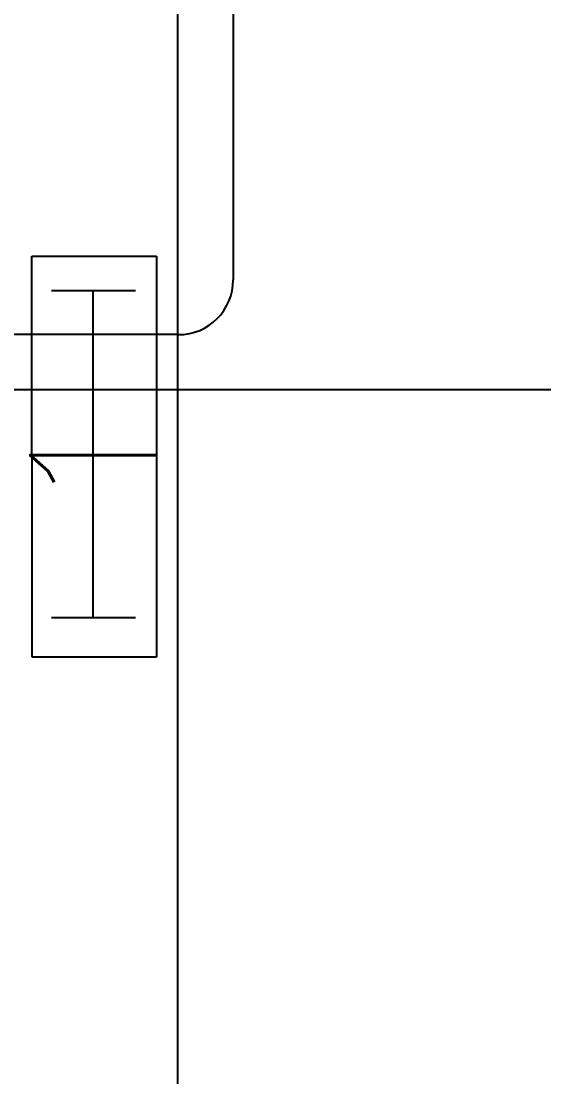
# Model space of a CAD drawing. Header units: inches. Extents: x 567429 to 582707, y 126347 to 133675.
# Drawn here: x 577659.7 to 577707.2, y 131439.8 to 131535.9 of the extents above; entities that cross this region are included whole.
import ezdxf

# ---------------------------------------------------------------- set-up
doc = ezdxf.new("R2010")
doc.units = ezdxf.units.IN
doc.header["$MEASUREMENT"] = 0
doc.layers.add('BORD', color=3, linetype='Continuous')
doc.layers.add('mobl', color=11, linetype='Continuous')
doc.styles.add('ROMANS', font='romans.shx')

# ---------------------------------------------------------------- blocks, each defined once
blk = doc.blocks.new('BOARD2')
at = {"layer": 'BORD'}
for p, q in [((-99.63, -59.62), (-99.63, -47.66)), ((-99.63, -47.66), (-61.06, -47.66)), ((-61.06, -47.66), (-61.06, -59.62)), ((-95.81, -49.53), (-95.81, -57.61)), ((-64.38, -49.53), (-64.38, -57.61)), ((-61.06, -59.62), (-99.63, -59.62))]:
    blk.add_line(p, q, dxfattribs=at)
at = {"layer": 'BORD', "color": 3}
blk.add_line((-95.81, -53.54), (-64.38, -53.54), dxfattribs=at)
at = {"layer": 'BORD', "color": 4}
blk.add_line((163.07, -61.63), (-163.07, -61.63), dxfattribs=at)
at = {"layer": 'BORD', "color": 2, "style": 'ROMANS'}
blk.add_text('1', height=12.06, dxfattribs=at).set_placement((-85.88, -59.56))

msp = doc.modelspace()

# ---------------------------------------------------------------- linework, layer by layer
at = {"layer": 'mobl', "color": 15}
for p, q in [((577678.986, 131552.375), (577678.986, 131512.375)), ((577673.986, 131507.375), (577633.986, 131507.375)), ((577617.986, 131502.375), (577817.986, 131502.375))]:
    msp.add_line(p, q, dxfattribs=at)
msp.add_arc((577673.986, 131512.375), 5, 270, 0, dxfattribs=at)

# ---------------------------------------------------------------- block references
at = {"layer": 'BORD', "ltscale": 5, "xscale": 0.947301618010808, "yscale": 0.947301618010808, "zscale": 0.947301618010808, "rotation": 90.0091431634973}
msp.add_blockref('BOARD2', (577615.511, 131572.366), dxfattribs=at)

doc.saveas('drawing.dxf')
